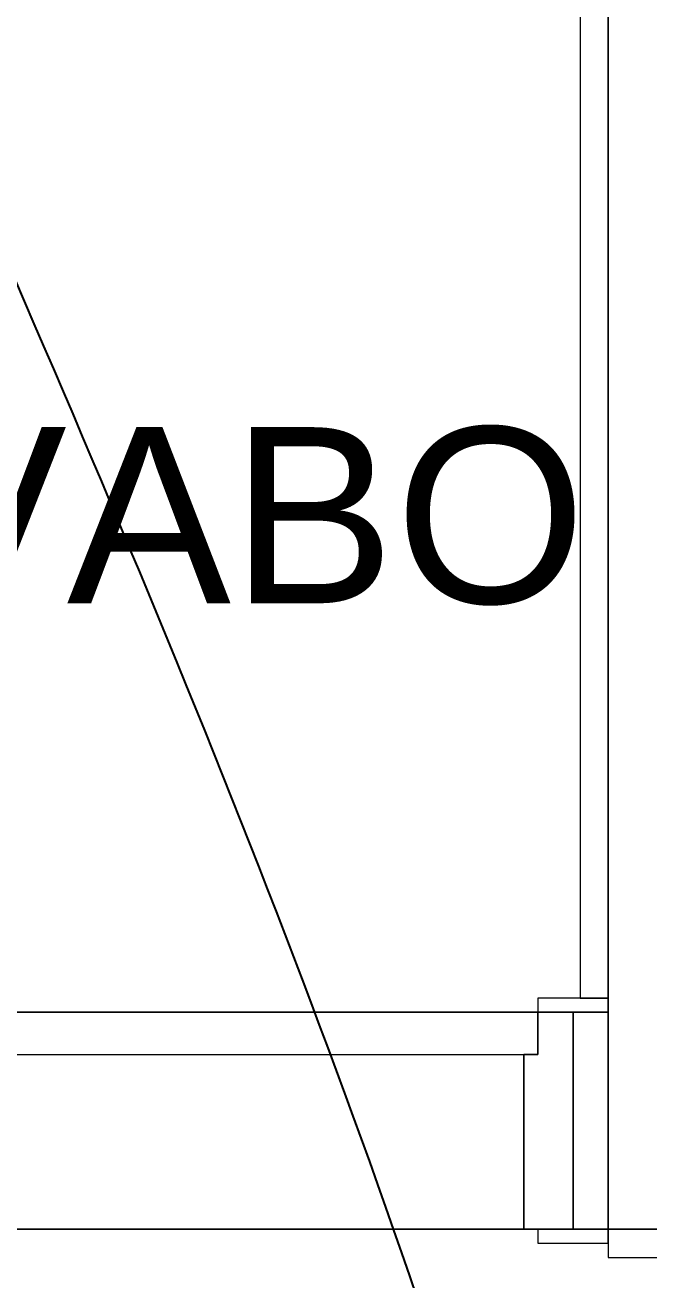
# Model space of a CAD drawing. Header units: millimetres. Extents: x 3.1 to 48, y 1.7 to 17.8.
# Drawn here: x 7.183 to 8.069, y 12.167 to 13.948 of the extents above; entities that cross this region are included whole.
import ezdxf

# ---------------------------------------------------------------- set-up
doc = ezdxf.new("R2010")
doc.units = ezdxf.units.MM
doc.layers.add('EL-Eletroduto', color=30, linetype='Continuous')
for name, color, linetype, lineweight in [('IFC-Elemento construtivo genérico-Contorno', 253, 'Continuous', 5), ('IFC-Laje-Contorno', 253, 'Continuous', 5), ('IFC-Parede padrão-Contorno', 253, 'Continuous', 5), ('IFC-Porta-Contorno', 253, 'Continuous', 5), ('Textos', 2, 'Continuous', 9)]:
    doc.layers.add(name, color=color, linetype=linetype, lineweight=lineweight)
doc.styles.get("Standard").update_dxf_attribs({"font": 'arial.ttf'})

msp = doc.modelspace()

# ---------------------------------------------------------------- linework, layer by layer
at = {"layer": 'EL-Eletroduto'}
msp.add_spline([(8.1856, 8.463), (8.1856, 10.1606), (6.8436, 14.3227)], degree=3, dxfattribs=at)
at = {"layer": 'IFC-Elemento construtivo genérico-Contorno', "lineweight": 5}
for p, q in [((8.0116, 13.815), (8.0116, 15.779)), ((7.9716, 15.743), (7.9716, 13.855)), ((7.9716, 13.855), (7.9716, 12.567)), ((8.0116, 12.567), (8.0116, 13.815)), ((7.9716, 12.567), (8.0116, 12.567)), ((8.3196, 12.239), (8.0116, 12.239)), ((8.0116, 12.239), (8.0116, 12.219)), ((8.0116, 12.219), (8.0116, 12.199)), ((8.0116, 12.199), (8.3596, 12.199))]:
    msp.add_line(p, q, dxfattribs=at)
at = {"layer": 'IFC-Laje-Contorno', "lineweight": 5}
for p, q in [((6.7316, 12.547), (7.8916, 12.547)), ((7.8916, 12.547), (7.9716, 12.547)), ((7.8916, 12.239), (7.8916, 12.487)), ((7.8916, 12.239), (6.7316, 12.239)), ((6.7316, 12.239), (7.8916, 12.239)), ((7.9116, 12.239), (7.8916, 12.239))]:
    msp.add_line(p, q, dxfattribs=at)
at = {"layer": 'IFC-Parede padrão-Contorno', "lineweight": 5}
for p, q in [((8.0116, 14.5706), (8.0116, 13.641)), ((8.0116, 13.641), (8.0116, 13.081)), ((8.0116, 13.081), (8.0116, 12.547)), ((7.9616, 12.547), (7.9616, 12.4899)), ((7.9664, 12.547), (7.9616, 12.547)), ((8.0116, 12.547), (7.9664, 12.547)), ((8.0116, 12.547), (8.0116, 12.4316)), ((8.0116, 12.3511), (8.0116, 12.547)), ((7.9616, 12.4899), (7.9616, 12.239)), ((8.0116, 12.4316), (8.0116, 12.239)), ((8.0116, 12.239), (8.0116, 12.3511)), ((7.9616, 12.239), (7.9706, 12.239)), ((7.9706, 12.239), (8.0116, 12.239)), ((8.0116, 12.239), (8.127, 12.239))]:
    msp.add_line(p, q, dxfattribs=at)
at = {"layer": 'IFC-Porta-Contorno', "lineweight": 5}
for p, q in [((7.9116, 12.567), (7.9116, 12.5505)), ((7.9291, 12.567), (7.9116, 12.567)), ((7.9716, 12.567), (7.9291, 12.567)), ((8.0116, 12.567), (7.9716, 12.567)), ((8.0116, 12.5631), (8.0116, 12.567)), ((8.0116, 12.547), (8.0116, 12.5631)), ((7.7049, 12.547), (6.9216, 12.547)), ((7.8916, 12.547), (7.7049, 12.547)), ((7.9116, 12.547), (7.8916, 12.547)), ((7.9116, 12.5505), (7.9116, 12.547)), ((7.9116, 12.547), (7.9291, 12.547)), ((7.9116, 12.547), (7.9116, 12.5364)), ((7.9203, 12.547), (7.9116, 12.547)), ((7.9116, 12.4973), (7.9116, 12.547)), ((7.9616, 12.547), (7.9203, 12.547)), ((7.9291, 12.547), (7.9616, 12.547)), ((7.9616, 12.547), (8.0116, 12.547)), ((7.9616, 12.487), (7.9616, 12.547)), ((7.9116, 12.5364), (7.9116, 12.487)), ((6.9183, 12.487), (7.8916, 12.487)), ((7.8916, 12.487), (7.8916, 12.4445)), ((7.895, 12.487), (7.8916, 12.487)), ((7.8916, 12.487), (7.9116, 12.487)), ((7.9116, 12.487), (7.895, 12.487)), ((7.9116, 12.487), (7.9116, 12.4973)), ((7.9616, 12.296), (7.9616, 12.487)), ((7.8916, 12.4445), (7.8916, 12.239)), ((7.9616, 12.239), (7.9616, 12.296)), ((7.8916, 12.239), (7.9036, 12.239)), ((7.9036, 12.239), (7.9116, 12.239)), ((7.9116, 12.239), (7.9616, 12.239)), ((7.9116, 12.239), (7.9116, 12.2225)), ((7.9291, 12.239), (7.9116, 12.239)), ((7.9616, 12.239), (7.9291, 12.239)), ((8.0116, 12.239), (7.9616, 12.239)), ((8.0116, 12.2351), (8.0116, 12.239)), ((8.0116, 12.219), (8.0116, 12.2351)), ((7.9116, 12.2225), (7.9116, 12.219)), ((7.9116, 12.219), (7.9291, 12.219)), ((7.9291, 12.219), (8.0116, 12.219))]:
    msp.add_line(p, q, dxfattribs=at)

# ---------------------------------------------------------------- texts
at = {"layer": 'Textos'}
msp.add_text('LAVABO', height=0.25, dxfattribs=at).set_placement((6.5828, 13.1273))

doc.saveas('drawing.dxf')
